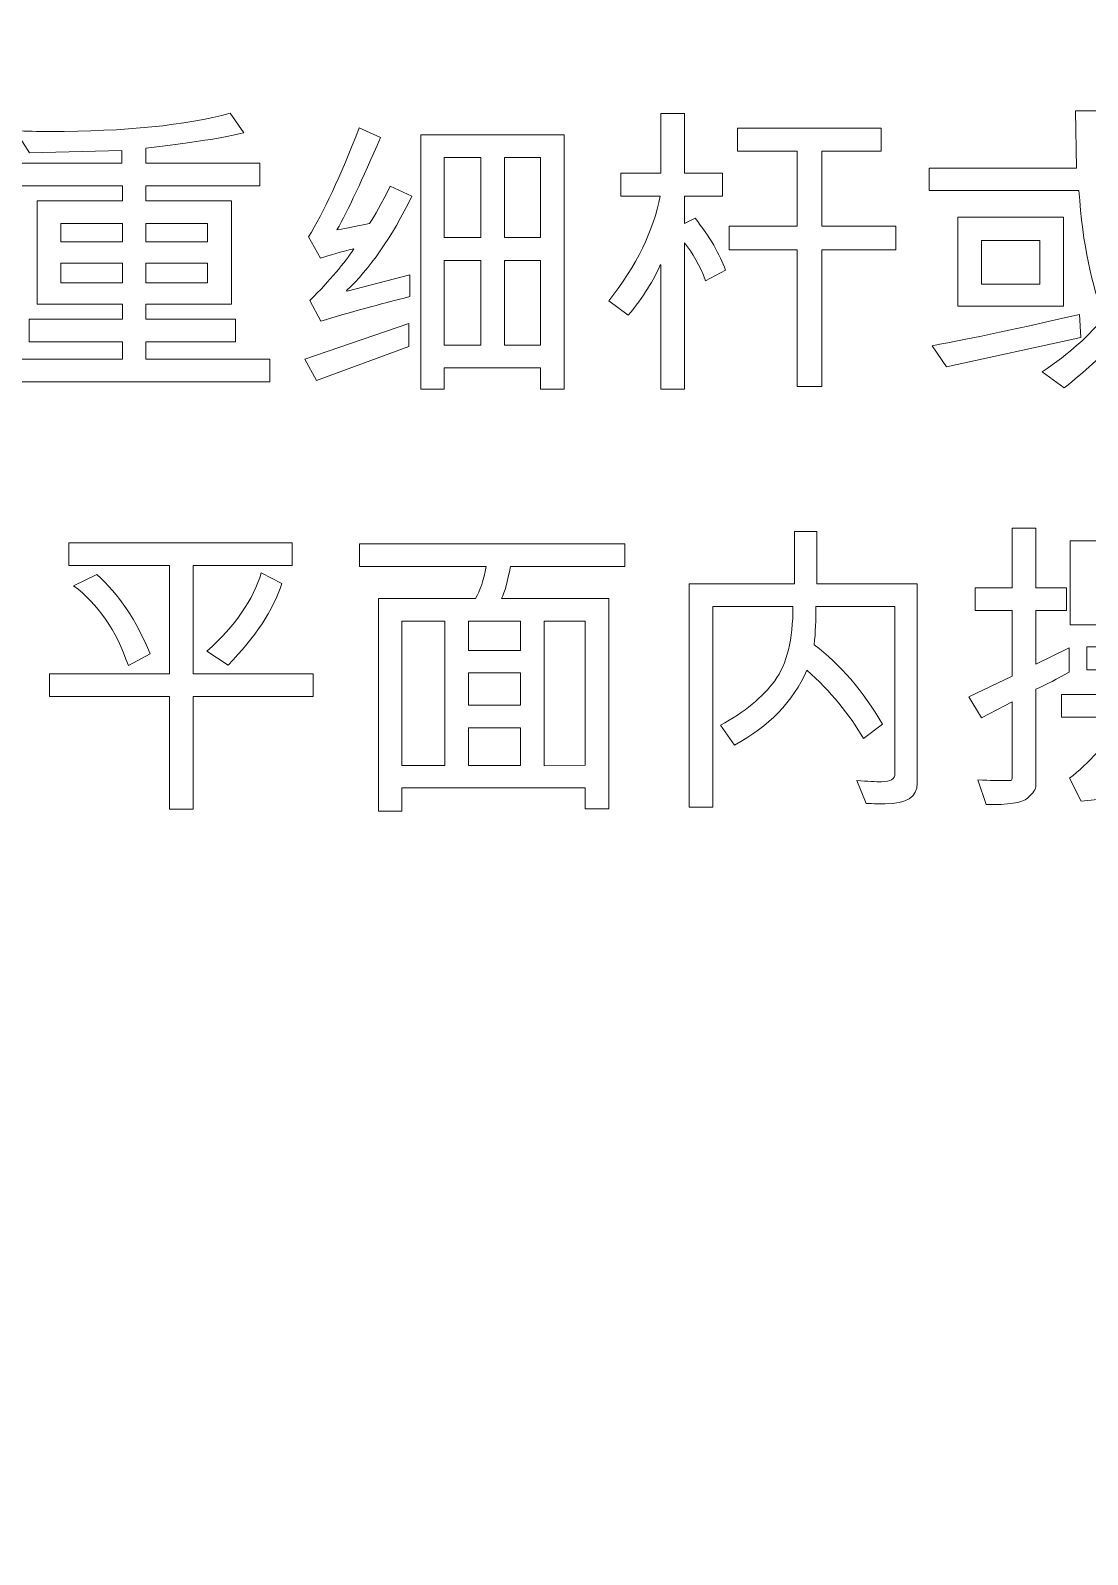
# Model space of a CAD drawing. Header units: millimetres. Extents: x -536 to 886, y 98 to 503.
# Drawn here: x 116.04 to 134.94, y 396.8 to 424.07 of the extents above; entities that cross this region are included whole.
import ezdxf

# ---------------------------------------------------------------- set-up
doc = ezdxf.new("R2010")
doc.units = ezdxf.units.MM
doc.header["$MEASUREMENT"] = 0
doc.layers.add('layer 1', color=7, linetype='Continuous')

msp = doc.modelspace()

# ---------------------------------------------------------------- linework, layer by layer
at = {"layer": 'layer 1', "lineweight": 9}
msp.add_open_spline([(-26.36, 241.324), (-26.36, 241.324), (313.64, 241.324), (313.64, 241.324), (313.64, 241.324), (318.948, 241.327), (324.037, 243.439), (327.788, 247.195), (327.788, 247.195), (331.538, 250.95), (333.644, 256.016), (333.64, 261.324), (333.64, 261.324), (333.64, 261.324), (333.64, 431.324), (333.64, 431.324), (333.64, 431.324), (333.637, 436.632), (331.525, 441.721), (327.77, 445.471), (327.77, 445.471), (324.014, 449.222), (318.948, 451.327), (313.64, 451.324), (313.64, 451.324), (313.64, 451.324), (-26.36, 451.324), (-26.36, 451.324), (-26.36, 451.324), (-31.667, 451.321), (-36.756, 449.209), (-40.507, 445.453), (-40.507, 445.453), (-44.258, 441.698), (-46.363, 436.632), (-46.36, 431.324), (-46.36, 431.324), (-46.36, 431.324), (-46.36, 261.324), (-46.36, 261.324), (-46.36, 261.324), (-46.356, 256.016), (-44.245, 250.927), (-40.489, 247.177), (-40.489, 247.177), (-36.734, 243.426), (-31.667, 241.321), (-26.36, 241.324)], degree=3, knots=[0, 0, 0, 0, 0.083333, 0.083333, 0.083333, 0.083333, 0.166667, 0.166667, 0.166667, 0.166667, 0.25, 0.25, 0.25, 0.25, 0.333333, 0.333333, 0.333333, 0.333333, 0.416667, 0.416667, 0.416667, 0.416667, 0.5, 0.5, 0.5, 0.5, 0.583333, 0.583333, 0.583333, 0.583333, 0.666667, 0.666667, 0.666667, 0.666667, 0.75, 0.75, 0.75, 0.75, 0.833333, 0.833333, 0.833333, 0.833333, 0.916667, 0.916667, 0.916667, 0.916667, 1, 1, 1, 1], dxfattribs=at)
at = {"layer": 'layer 1', "color": 22, "lineweight": 9}
for points, knots in [([(120.315, 417.78), (120.315, 417.78), (115.437, 417.78), (115.437, 417.78), (115.437, 417.78), (115.437, 417.78), (115.437, 418.187), (115.437, 418.187), (115.437, 418.187), (115.437, 418.187), (117.678, 418.187), (117.678, 418.187), (117.678, 418.187), (117.678, 418.187), (117.678, 418.498), (117.678, 418.498), (117.678, 418.498), (117.678, 418.498), (116.009, 418.498), (116.009, 418.498), (116.009, 418.498), (116.009, 418.498), (116.009, 418.903), (116.009, 418.903), (116.009, 418.903), (116.009, 418.903), (117.678, 418.903), (117.678, 418.903), (117.678, 418.903), (117.678, 418.903), (117.678, 419.169), (117.678, 419.169), (117.678, 419.169), (117.678, 419.169), (116.155, 419.169), (116.155, 419.169), (116.155, 419.169), (116.155, 419.169), (116.155, 421.019), (116.155, 421.019), (116.155, 421.019), (116.155, 421.019), (117.678, 421.019), (117.678, 421.019), (117.678, 421.019), (117.678, 421.019), (117.678, 421.287), (117.678, 421.287), (117.678, 421.287), (117.678, 421.287), (115.621, 421.287), (115.621, 421.287), (115.621, 421.287), (115.621, 421.287), (115.621, 421.692), (115.621, 421.692), (115.621, 421.692), (115.621, 421.692), (117.667, 421.692), (117.667, 421.692), (117.667, 421.692), (117.667, 421.692), (117.667, 421.92), (117.667, 421.92), (117.667, 421.92), (117.667, 421.92), (116.015, 421.876), (116.015, 421.876), (116.015, 421.876), (116.015, 421.876), (115.77, 422.27), (115.77, 422.27), (115.77, 422.27), (115.961, 422.262), (116.166, 422.259), (116.386, 422.259), (116.386, 422.259), (117.736, 422.259), (118.81, 422.368), (119.609, 422.586), (119.609, 422.586), (119.609, 422.586), (119.854, 422.236), (119.854, 422.236), (119.854, 422.236), (119.506, 422.149), (118.921, 422.055), (118.098, 421.958), (118.098, 421.958), (118.098, 421.958), (118.098, 421.692), (118.098, 421.692), (118.098, 421.692), (118.098, 421.692), (120.138, 421.692), (120.138, 421.692), (120.138, 421.692), (120.138, 421.692), (120.138, 421.287), (120.138, 421.287), (120.138, 421.287), (120.138, 421.287), (118.098, 421.287), (118.098, 421.287), (118.098, 421.287), (118.098, 421.287), (118.098, 421.019), (118.098, 421.019), (118.098, 421.019), (118.098, 421.019), (119.628, 421.019), (119.628, 421.019), (119.628, 421.019), (119.628, 421.019), (119.628, 419.169), (119.628, 419.169), (119.628, 419.169), (119.628, 419.169), (118.098, 419.169), (118.098, 419.169), (118.098, 419.169), (118.098, 419.169), (118.098, 418.903), (118.098, 418.903), (118.098, 418.903), (118.098, 418.903), (119.704, 418.903), (119.704, 418.903), (119.704, 418.903), (119.704, 418.903), (119.704, 418.498), (119.704, 418.498), (119.704, 418.498), (119.704, 418.498), (118.098, 418.498), (118.098, 418.498), (118.098, 418.498), (118.098, 418.498), (118.098, 418.187), (118.098, 418.187), (118.098, 418.187), (118.098, 418.187), (120.315, 418.187), (120.315, 418.187), (120.315, 418.187), (120.315, 418.187), (120.315, 417.78), (120.315, 417.78)], [0, 0, 0, 0, 0.027027, 0.027027, 0.027027, 0.027027, 0.054054, 0.054054, 0.054054, 0.054054, 0.081081, 0.081081, 0.081081, 0.081081, 0.108108, 0.108108, 0.108108, 0.108108, 0.135135, 0.135135, 0.135135, 0.135135, 0.162162, 0.162162, 0.162162, 0.162162, 0.189189, 0.189189, 0.189189, 0.189189, 0.216216, 0.216216, 0.216216, 0.216216, 0.243243, 0.243243, 0.243243, 0.243243, 0.27027, 0.27027, 0.27027, 0.27027, 0.297297, 0.297297, 0.297297, 0.297297, 0.324324, 0.324324, 0.324324, 0.324324, 0.351351, 0.351351, 0.351351, 0.351351, 0.378378, 0.378378, 0.378378, 0.378378, 0.405405, 0.405405, 0.405405, 0.405405, 0.432432, 0.432432, 0.432432, 0.432432, 0.459459, 0.459459, 0.459459, 0.459459, 0.486486, 0.486486, 0.486486, 0.486486, 0.513514, 0.513514, 0.513514, 0.513514, 0.540541, 0.540541, 0.540541, 0.540541, 0.567568, 0.567568, 0.567568, 0.567568, 0.594595, 0.594595, 0.594595, 0.594595, 0.621622, 0.621622, 0.621622, 0.621622, 0.648649, 0.648649, 0.648649, 0.648649, 0.675676, 0.675676, 0.675676, 0.675676, 0.702703, 0.702703, 0.702703, 0.702703, 0.72973, 0.72973, 0.72973, 0.72973, 0.756757, 0.756757, 0.756757, 0.756757, 0.783784, 0.783784, 0.783784, 0.783784, 0.810811, 0.810811, 0.810811, 0.810811, 0.837838, 0.837838, 0.837838, 0.837838, 0.864865, 0.864865, 0.864865, 0.864865, 0.891892, 0.891892, 0.891892, 0.891892, 0.918919, 0.918919, 0.918919, 0.918919, 0.945946, 0.945946, 0.945946, 0.945946, 0.972973, 0.972973, 0.972973, 0.972973, 1, 1, 1, 1]), ([(128.466, 419.776), (128.466, 419.776), (128.111, 419.587), (128.111, 419.587), (128.111, 419.587), (128.006, 419.86), (127.88, 420.086), (127.733, 420.265), (127.733, 420.265), (127.733, 420.265), (127.733, 417.647), (127.733, 417.647), (127.733, 417.647), (127.733, 417.647), (127.31, 417.647), (127.31, 417.647), (127.31, 417.647), (127.31, 417.647), (127.31, 419.874), (127.31, 419.874), (127.31, 419.874), (127.31, 419.874), (127.3, 419.874), (127.3, 419.874), (127.3, 419.874), (127.188, 419.603), (126.996, 419.301), (126.727, 418.971), (126.727, 418.971), (126.727, 418.971), (126.382, 419.231), (126.382, 419.231), (126.382, 419.231), (126.873, 419.859), (127.179, 420.483), (127.3, 421.103), (127.3, 421.103), (127.3, 421.103), (126.594, 421.103), (126.594, 421.103), (126.594, 421.103), (126.594, 421.103), (126.594, 421.51), (126.594, 421.51), (126.594, 421.51), (126.594, 421.51), (127.31, 421.51), (127.31, 421.51), (127.31, 421.51), (127.31, 421.51), (127.31, 422.581), (127.31, 422.581), (127.31, 422.581), (127.31, 422.581), (127.733, 422.581), (127.733, 422.581), (127.733, 422.581), (127.733, 422.581), (127.733, 421.51), (127.733, 421.51), (127.733, 421.51), (127.733, 421.51), (128.415, 421.51), (128.415, 421.51), (128.415, 421.51), (128.415, 421.51), (128.415, 421.103), (128.415, 421.103), (128.415, 421.103), (128.415, 421.103), (127.733, 421.103), (127.733, 421.103), (127.733, 421.103), (127.733, 421.103), (127.733, 420.61), (127.733, 420.61), (127.733, 420.61), (127.733, 420.61), (127.921, 420.71), (127.921, 420.71), (127.921, 420.71), (128.185, 420.372), (128.367, 420.061), (128.466, 419.776)], [0, 0, 0, 0, 0.047619, 0.047619, 0.047619, 0.047619, 0.095238, 0.095238, 0.095238, 0.095238, 0.142857, 0.142857, 0.142857, 0.142857, 0.190476, 0.190476, 0.190476, 0.190476, 0.238095, 0.238095, 0.238095, 0.238095, 0.285714, 0.285714, 0.285714, 0.285714, 0.333333, 0.333333, 0.333333, 0.333333, 0.380952, 0.380952, 0.380952, 0.380952, 0.428571, 0.428571, 0.428571, 0.428571, 0.47619, 0.47619, 0.47619, 0.47619, 0.52381, 0.52381, 0.52381, 0.52381, 0.571429, 0.571429, 0.571429, 0.571429, 0.619048, 0.619048, 0.619048, 0.619048, 0.666667, 0.666667, 0.666667, 0.666667, 0.714286, 0.714286, 0.714286, 0.714286, 0.761905, 0.761905, 0.761905, 0.761905, 0.809524, 0.809524, 0.809524, 0.809524, 0.857143, 0.857143, 0.857143, 0.857143, 0.904762, 0.904762, 0.904762, 0.904762, 0.952381, 0.952381, 0.952381, 0.952381, 1, 1, 1, 1]), ([(137.032, 418.77), (136.867, 418.022), (136.656, 417.647), (136.404, 417.647), (136.404, 417.647), (136.262, 417.647), (136.102, 417.742), (135.923, 417.932), (135.923, 417.932), (135.744, 418.122), (135.595, 418.32), (135.476, 418.526), (135.476, 418.526), (135.201, 418.244), (134.884, 417.96), (134.526, 417.674), (134.526, 417.674), (134.526, 417.674), (134.128, 417.959), (134.128, 417.959), (134.128, 417.959), (134.618, 418.288), (134.991, 418.619), (135.248, 418.952), (135.248, 418.952), (135.013, 419.474), (134.859, 420.225), (134.787, 421.203), (134.787, 421.203), (134.787, 421.203), (132.109, 421.203), (132.109, 421.203), (132.109, 421.203), (132.109, 421.203), (132.109, 421.602), (132.109, 421.602), (132.109, 421.602), (132.109, 421.602), (134.744, 421.602), (134.744, 421.602), (134.744, 421.602), (134.744, 421.602), (134.727, 422.625), (134.727, 422.625), (134.727, 422.625), (134.727, 422.625), (135.167, 422.625), (135.167, 422.625), (135.167, 422.625), (135.167, 422.169), (135.175, 421.828), (135.194, 421.602), (135.194, 421.602), (135.194, 421.602), (136.089, 421.602), (136.089, 421.602), (136.089, 421.602), (135.906, 421.841), (135.638, 422.015), (135.283, 422.125), (135.283, 422.125), (135.283, 422.125), (135.582, 422.432), (135.582, 422.432), (135.582, 422.432), (135.898, 422.371), (136.222, 422.152), (136.556, 421.775), (136.556, 421.775), (136.556, 421.775), (136.322, 421.597), (136.322, 421.597), (136.322, 421.597), (136.322, 421.597), (136.754, 421.602), (136.754, 421.602), (136.754, 421.602), (136.754, 421.602), (136.754, 421.203), (136.754, 421.203), (136.754, 421.203), (136.754, 421.203), (135.226, 421.203), (135.226, 421.203), (135.226, 421.203), (135.277, 420.457), (135.382, 419.852), (135.544, 419.391), (135.544, 419.391), (135.826, 419.838), (136.017, 420.325), (136.116, 420.853), (136.116, 420.853), (136.116, 420.853), (136.533, 420.715), (136.533, 420.715), (136.533, 420.715), (136.372, 419.996), (136.119, 419.395), (135.771, 418.914), (135.771, 418.914), (135.898, 418.681), (136.019, 418.503), (136.132, 418.382), (136.132, 418.382), (136.246, 418.26), (136.323, 418.2), (136.363, 418.2), (136.363, 418.2), (136.441, 418.2), (136.528, 418.499), (136.626, 419.099), (136.626, 419.099), (136.626, 419.099), (137.032, 418.77), (137.032, 418.77)], [0, 0, 0, 0, 0.034483, 0.034483, 0.034483, 0.034483, 0.068966, 0.068966, 0.068966, 0.068966, 0.103448, 0.103448, 0.103448, 0.103448, 0.137931, 0.137931, 0.137931, 0.137931, 0.172414, 0.172414, 0.172414, 0.172414, 0.206897, 0.206897, 0.206897, 0.206897, 0.241379, 0.241379, 0.241379, 0.241379, 0.275862, 0.275862, 0.275862, 0.275862, 0.310345, 0.310345, 0.310345, 0.310345, 0.344828, 0.344828, 0.344828, 0.344828, 0.37931, 0.37931, 0.37931, 0.37931, 0.413793, 0.413793, 0.413793, 0.413793, 0.448276, 0.448276, 0.448276, 0.448276, 0.482759, 0.482759, 0.482759, 0.482759, 0.517241, 0.517241, 0.517241, 0.517241, 0.551724, 0.551724, 0.551724, 0.551724, 0.586207, 0.586207, 0.586207, 0.586207, 0.62069, 0.62069, 0.62069, 0.62069, 0.655172, 0.655172, 0.655172, 0.655172, 0.689655, 0.689655, 0.689655, 0.689655, 0.724138, 0.724138, 0.724138, 0.724138, 0.758621, 0.758621, 0.758621, 0.758621, 0.793103, 0.793103, 0.793103, 0.793103, 0.827586, 0.827586, 0.827586, 0.827586, 0.862069, 0.862069, 0.862069, 0.862069, 0.896552, 0.896552, 0.896552, 0.896552, 0.931034, 0.931034, 0.931034, 0.931034, 0.965517, 0.965517, 0.965517, 0.965517, 1, 1, 1, 1]), ([(122.859, 421.103), (122.492, 420.358), (122.101, 419.795), (121.687, 419.413), (121.687, 419.413), (121.687, 419.413), (121.698, 419.402), (121.698, 419.402), (121.698, 419.402), (121.698, 419.402), (122.821, 419.692), (122.821, 419.692), (122.821, 419.692), (122.821, 419.692), (122.821, 419.304), (122.821, 419.304), (122.821, 419.304), (122.279, 419.171), (121.749, 419.024), (121.231, 418.865), (121.231, 418.865), (121.231, 418.865), (121.033, 419.236), (121.033, 419.236), (121.033, 419.236), (121.395, 419.6), (121.657, 419.908), (121.82, 420.159), (121.82, 420.159), (121.587, 420.105), (121.387, 420.048), (121.22, 419.991), (121.22, 419.991), (121.22, 419.991), (121.009, 420.376), (121.009, 420.376), (121.009, 420.376), (121.275, 420.805), (121.577, 421.453), (121.915, 422.321), (121.915, 422.321), (121.915, 422.321), (122.294, 422.148), (122.294, 422.148), (122.294, 422.148), (121.971, 421.393), (121.711, 420.844), (121.517, 420.498), (121.517, 420.498), (121.595, 420.509), (121.79, 420.548), (122.099, 420.614), (122.099, 420.614), (122.19, 420.748), (122.314, 420.971), (122.471, 421.282), (122.471, 421.282), (122.471, 421.282), (122.859, 421.103), (122.859, 421.103)], [0, 0, 0, 0, 0.066667, 0.066667, 0.066667, 0.066667, 0.133333, 0.133333, 0.133333, 0.133333, 0.2, 0.2, 0.2, 0.2, 0.266667, 0.266667, 0.266667, 0.266667, 0.333333, 0.333333, 0.333333, 0.333333, 0.4, 0.4, 0.4, 0.4, 0.466667, 0.466667, 0.466667, 0.466667, 0.533333, 0.533333, 0.533333, 0.533333, 0.6, 0.6, 0.6, 0.6, 0.666667, 0.666667, 0.666667, 0.666667, 0.733333, 0.733333, 0.733333, 0.733333, 0.8, 0.8, 0.8, 0.8, 0.866667, 0.866667, 0.866667, 0.866667, 0.933333, 0.933333, 0.933333, 0.933333, 1, 1, 1, 1]), ([(131.515, 420.143), (131.515, 420.143), (130.189, 420.143), (130.189, 420.143), (130.189, 420.143), (130.189, 420.143), (130.189, 417.699), (130.189, 417.699), (130.189, 417.699), (130.189, 417.699), (129.749, 417.699), (129.749, 417.699), (129.749, 417.699), (129.749, 417.699), (129.749, 420.143), (129.749, 420.143), (129.749, 420.143), (129.749, 420.143), (128.531, 420.143), (128.531, 420.143), (128.531, 420.143), (128.531, 420.143), (128.531, 420.563), (128.531, 420.563), (128.531, 420.563), (128.531, 420.563), (129.749, 420.563), (129.749, 420.563), (129.749, 420.563), (129.749, 420.563), (129.749, 421.909), (129.749, 421.909), (129.749, 421.909), (129.749, 421.909), (128.678, 421.909), (128.678, 421.909), (128.678, 421.909), (128.678, 421.909), (128.678, 422.315), (128.678, 422.315), (128.678, 422.315), (128.678, 422.315), (131.249, 422.315), (131.249, 422.315), (131.249, 422.315), (131.249, 422.315), (131.249, 421.909), (131.249, 421.909), (131.249, 421.909), (131.249, 421.909), (130.189, 421.909), (130.189, 421.909), (130.189, 421.909), (130.189, 421.909), (130.189, 420.563), (130.189, 420.563), (130.189, 420.563), (130.189, 420.563), (131.515, 420.563), (131.515, 420.563), (131.515, 420.563), (131.515, 420.563), (131.515, 420.143), (131.515, 420.143)], [0, 0, 0, 0, 0.0625, 0.0625, 0.0625, 0.0625, 0.125, 0.125, 0.125, 0.125, 0.1875, 0.1875, 0.1875, 0.1875, 0.25, 0.25, 0.25, 0.25, 0.3125, 0.3125, 0.3125, 0.3125, 0.375, 0.375, 0.375, 0.375, 0.4375, 0.4375, 0.4375, 0.4375, 0.5, 0.5, 0.5, 0.5, 0.5625, 0.5625, 0.5625, 0.5625, 0.625, 0.625, 0.625, 0.625, 0.6875, 0.6875, 0.6875, 0.6875, 0.75, 0.75, 0.75, 0.75, 0.8125, 0.8125, 0.8125, 0.8125, 0.875, 0.875, 0.875, 0.875, 0.9375, 0.9375, 0.9375, 0.9375, 1, 1, 1, 1]), ([(125.582, 417.652), (125.582, 417.652), (125.159, 417.652), (125.159, 417.652), (125.159, 417.652), (125.159, 417.652), (125.159, 418.032), (125.159, 418.032), (125.159, 418.032), (125.159, 418.032), (123.437, 418.032), (123.437, 418.032), (123.437, 418.032), (123.437, 418.032), (123.437, 417.652), (123.437, 417.652), (123.437, 417.652), (123.437, 417.652), (123.017, 417.652), (123.017, 417.652), (123.017, 417.652), (123.017, 417.652), (123.017, 422.199), (123.017, 422.199), (123.017, 422.199), (123.017, 422.199), (125.582, 422.199), (125.582, 422.199), (125.582, 422.199), (125.582, 422.199), (125.582, 417.652), (125.582, 417.652)], [0, 0, 0, 0, 0.125, 0.125, 0.125, 0.125, 0.25, 0.25, 0.25, 0.25, 0.375, 0.375, 0.375, 0.375, 0.5, 0.5, 0.5, 0.5, 0.625, 0.625, 0.625, 0.625, 0.75, 0.75, 0.75, 0.75, 0.875, 0.875, 0.875, 0.875, 1, 1, 1, 1]), ([(124.088, 420.36), (124.088, 420.36), (124.088, 421.792), (124.088, 421.792), (124.088, 421.792), (124.088, 421.792), (123.437, 421.792), (123.437, 421.792), (123.437, 421.792), (123.437, 421.792), (123.437, 420.36), (123.437, 420.36), (123.437, 420.36), (123.437, 420.36), (124.088, 420.36), (124.088, 420.36)], [0, 0, 0, 0, 0.25, 0.25, 0.25, 0.25, 0.5, 0.5, 0.5, 0.5, 0.75, 0.75, 0.75, 0.75, 1, 1, 1, 1]), ([(125.159, 420.36), (125.159, 420.36), (125.159, 421.792), (125.159, 421.792), (125.159, 421.792), (125.159, 421.792), (124.511, 421.792), (124.511, 421.792), (124.511, 421.792), (124.511, 421.792), (124.511, 420.36), (124.511, 420.36), (124.511, 420.36), (124.511, 420.36), (125.159, 420.36), (125.159, 420.36)], [0, 0, 0, 0, 0.25, 0.25, 0.25, 0.25, 0.5, 0.5, 0.5, 0.5, 0.75, 0.75, 0.75, 0.75, 1, 1, 1, 1]), ([(134.51, 419.131), (134.51, 419.131), (132.622, 419.131), (132.622, 419.131), (132.622, 419.131), (132.622, 419.131), (132.622, 420.726), (132.622, 420.726), (132.622, 420.726), (132.622, 420.726), (134.51, 420.726), (134.51, 420.726), (134.51, 420.726), (134.51, 420.726), (134.51, 419.131), (134.51, 419.131)], [0, 0, 0, 0, 0.25, 0.25, 0.25, 0.25, 0.5, 0.5, 0.5, 0.5, 0.75, 0.75, 0.75, 0.75, 1, 1, 1, 1]), ([(117.678, 420.286), (117.678, 420.286), (117.678, 420.614), (117.678, 420.614), (117.678, 420.614), (117.678, 420.614), (116.577, 420.614), (116.577, 420.614), (116.577, 420.614), (116.577, 420.614), (116.577, 420.286), (116.577, 420.286), (116.577, 420.286), (116.577, 420.286), (117.678, 420.286), (117.678, 420.286)], [0, 0, 0, 0, 0.25, 0.25, 0.25, 0.25, 0.5, 0.5, 0.5, 0.5, 0.75, 0.75, 0.75, 0.75, 1, 1, 1, 1]), ([(119.204, 420.286), (119.204, 420.286), (119.204, 420.614), (119.204, 420.614), (119.204, 420.614), (119.204, 420.614), (118.098, 420.614), (118.098, 420.614), (118.098, 420.614), (118.098, 420.614), (118.098, 420.286), (118.098, 420.286), (118.098, 420.286), (118.098, 420.286), (119.204, 420.286), (119.204, 420.286)], [0, 0, 0, 0, 0.25, 0.25, 0.25, 0.25, 0.5, 0.5, 0.5, 0.5, 0.75, 0.75, 0.75, 0.75, 1, 1, 1, 1]), ([(134.087, 419.53), (134.087, 419.53), (134.087, 420.308), (134.087, 420.308), (134.087, 420.308), (134.087, 420.308), (133.043, 420.308), (133.043, 420.308), (133.043, 420.308), (133.043, 420.308), (133.043, 419.53), (133.043, 419.53), (133.043, 419.53), (133.043, 419.53), (134.087, 419.53), (134.087, 419.53)], [0, 0, 0, 0, 0.25, 0.25, 0.25, 0.25, 0.5, 0.5, 0.5, 0.5, 0.75, 0.75, 0.75, 0.75, 1, 1, 1, 1]), ([(117.678, 419.554), (117.678, 419.554), (117.678, 419.904), (117.678, 419.904), (117.678, 419.904), (117.678, 419.904), (116.577, 419.904), (116.577, 419.904), (116.577, 419.904), (116.577, 419.904), (116.577, 419.554), (116.577, 419.554), (116.577, 419.554), (116.577, 419.554), (117.678, 419.554), (117.678, 419.554)], [0, 0, 0, 0, 0.25, 0.25, 0.25, 0.25, 0.5, 0.5, 0.5, 0.5, 0.75, 0.75, 0.75, 0.75, 1, 1, 1, 1]), ([(119.204, 419.554), (119.204, 419.554), (119.204, 419.904), (119.204, 419.904), (119.204, 419.904), (119.204, 419.904), (118.098, 419.904), (118.098, 419.904), (118.098, 419.904), (118.098, 419.904), (118.098, 419.554), (118.098, 419.554), (118.098, 419.554), (118.098, 419.554), (119.204, 419.554), (119.204, 419.554)], [0, 0, 0, 0, 0.25, 0.25, 0.25, 0.25, 0.5, 0.5, 0.5, 0.5, 0.75, 0.75, 0.75, 0.75, 1, 1, 1, 1]), ([(124.088, 418.437), (124.088, 418.437), (124.088, 419.953), (124.088, 419.953), (124.088, 419.953), (124.088, 419.953), (123.437, 419.953), (123.437, 419.953), (123.437, 419.953), (123.437, 419.953), (123.437, 418.437), (123.437, 418.437), (123.437, 418.437), (123.437, 418.437), (124.088, 418.437), (124.088, 418.437)], [0, 0, 0, 0, 0.25, 0.25, 0.25, 0.25, 0.5, 0.5, 0.5, 0.5, 0.75, 0.75, 0.75, 0.75, 1, 1, 1, 1]), ([(125.159, 418.437), (125.159, 418.437), (125.159, 419.953), (125.159, 419.953), (125.159, 419.953), (125.159, 419.953), (124.511, 419.953), (124.511, 419.953), (124.511, 419.953), (124.511, 419.953), (124.511, 418.437), (124.511, 418.437), (124.511, 418.437), (124.511, 418.437), (125.159, 418.437), (125.159, 418.437)], [0, 0, 0, 0, 0.25, 0.25, 0.25, 0.25, 0.5, 0.5, 0.5, 0.5, 0.75, 0.75, 0.75, 0.75, 1, 1, 1, 1]), ([(122.805, 418.414), (122.805, 418.414), (121.15, 417.804), (121.15, 417.804), (121.15, 417.804), (121.15, 417.804), (120.943, 418.187), (120.943, 418.187), (120.943, 418.187), (120.943, 418.187), (122.805, 418.824), (122.805, 418.824), (122.805, 418.824), (122.805, 418.824), (122.805, 418.414), (122.805, 418.414)], [0, 0, 0, 0, 0.25, 0.25, 0.25, 0.25, 0.5, 0.5, 0.5, 0.5, 0.75, 0.75, 0.75, 0.75, 1, 1, 1, 1]), ([(134.822, 418.574), (134.822, 418.574), (132.421, 418.048), (132.421, 418.048), (132.421, 418.048), (132.421, 418.048), (132.161, 418.425), (132.161, 418.425), (132.161, 418.425), (132.892, 418.562), (133.771, 418.748), (134.8, 418.987), (134.8, 418.987), (134.8, 418.987), (134.822, 418.574), (134.822, 418.574)], [0, 0, 0, 0, 0.25, 0.25, 0.25, 0.25, 0.5, 0.5, 0.5, 0.5, 0.75, 0.75, 0.75, 0.75, 1, 1, 1, 1]), ([(131.897, 410.599), (131.897, 410.353), (131.705, 410.231), (131.32, 410.231), (131.32, 410.231), (131.228, 410.231), (131.115, 410.234), (130.981, 410.238), (130.981, 410.238), (130.981, 410.238), (130.818, 410.648), (130.818, 410.648), (130.818, 410.648), (131.007, 410.634), (131.153, 410.626), (131.257, 410.626), (131.257, 410.626), (131.417, 410.626), (131.496, 410.674), (131.496, 410.771), (131.496, 410.771), (131.496, 410.771), (131.496, 413.76), (131.496, 413.76), (131.496, 413.76), (131.496, 413.76), (130.085, 413.76), (130.085, 413.76), (130.085, 413.76), (130.085, 413.526), (130.075, 413.298), (130.053, 413.076), (130.053, 413.076), (130.518, 412.727), (130.925, 412.253), (131.274, 411.655), (131.274, 411.655), (131.274, 411.655), (130.934, 411.399), (130.934, 411.399), (130.934, 411.399), (130.683, 411.836), (130.346, 412.243), (129.923, 412.621), (129.923, 412.621), (129.673, 412.059), (129.242, 411.614), (128.629, 411.283), (128.629, 411.283), (128.629, 411.283), (128.374, 411.638), (128.374, 411.638), (128.374, 411.638), (128.807, 411.872), (129.131, 412.136), (129.348, 412.434), (129.348, 412.434), (129.565, 412.73), (129.673, 413.172), (129.673, 413.76), (129.673, 413.76), (129.673, 413.76), (128.241, 413.76), (128.241, 413.76), (128.241, 413.76), (128.241, 413.76), (128.241, 410.171), (128.241, 410.171), (128.241, 410.171), (128.241, 410.171), (127.818, 410.171), (127.818, 410.171), (127.818, 410.171), (127.818, 410.171), (127.818, 414.164), (127.818, 414.164), (127.818, 414.164), (127.818, 414.164), (129.703, 414.164), (129.703, 414.164), (129.703, 414.164), (129.703, 414.164), (129.703, 415.105), (129.703, 415.105), (129.703, 415.105), (129.703, 415.105), (130.102, 415.105), (130.102, 415.105), (130.102, 415.105), (130.102, 415.105), (130.102, 414.164), (130.102, 414.164), (130.102, 414.164), (130.102, 414.164), (131.897, 414.164), (131.897, 414.164), (131.897, 414.164), (131.897, 414.164), (131.897, 410.599), (131.897, 410.599)], [0, 0, 0, 0, 0.04, 0.04, 0.04, 0.04, 0.08, 0.08, 0.08, 0.08, 0.12, 0.12, 0.12, 0.12, 0.16, 0.16, 0.16, 0.16, 0.2, 0.2, 0.2, 0.2, 0.24, 0.24, 0.24, 0.24, 0.28, 0.28, 0.28, 0.28, 0.32, 0.32, 0.32, 0.32, 0.36, 0.36, 0.36, 0.36, 0.4, 0.4, 0.4, 0.4, 0.44, 0.44, 0.44, 0.44, 0.48, 0.48, 0.48, 0.48, 0.52, 0.52, 0.52, 0.52, 0.56, 0.56, 0.56, 0.56, 0.6, 0.6, 0.6, 0.6, 0.64, 0.64, 0.64, 0.64, 0.68, 0.68, 0.68, 0.68, 0.72, 0.72, 0.72, 0.72, 0.76, 0.76, 0.76, 0.76, 0.8, 0.8, 0.8, 0.8, 0.84, 0.84, 0.84, 0.84, 0.88, 0.88, 0.88, 0.88, 0.92, 0.92, 0.92, 0.92, 0.96, 0.96, 0.96, 0.96, 1, 1, 1, 1]), ([(134.613, 412.588), (134.402, 412.467), (134.204, 412.364), (134.019, 412.282), (134.019, 412.282), (134.019, 412.282), (134.019, 410.559), (134.019, 410.559), (134.019, 410.559), (134.019, 410.496), (133.97, 410.421), (133.87, 410.334), (133.87, 410.334), (133.77, 410.249), (133.523, 410.21), (133.129, 410.22), (133.129, 410.22), (133.129, 410.22), (132.98, 410.659), (132.98, 410.659), (132.98, 410.659), (133.209, 410.65), (133.366, 410.646), (133.449, 410.646), (133.449, 410.646), (133.529, 410.646), (133.573, 410.648), (133.583, 410.655), (133.583, 410.655), (133.592, 410.661), (133.595, 410.709), (133.595, 410.798), (133.595, 410.798), (133.595, 410.798), (133.595, 412.059), (133.595, 412.059), (133.595, 412.059), (133.595, 412.059), (133.046, 411.772), (133.046, 411.772), (133.046, 411.772), (133.046, 411.772), (132.818, 412.148), (132.818, 412.148), (132.818, 412.148), (132.818, 412.148), (133.595, 412.514), (133.595, 412.514), (133.595, 412.514), (133.595, 412.514), (133.595, 413.692), (133.595, 413.692), (133.595, 413.692), (133.595, 413.692), (132.934, 413.692), (132.934, 413.692), (132.934, 413.692), (132.934, 413.692), (132.934, 414.098), (132.934, 414.098), (132.934, 414.098), (132.934, 414.098), (133.595, 414.098), (133.595, 414.098), (133.595, 414.098), (133.595, 414.098), (133.595, 415.16), (133.595, 415.16), (133.595, 415.16), (133.595, 415.16), (134.019, 415.16), (134.019, 415.16), (134.019, 415.16), (134.019, 415.16), (134.019, 414.098), (134.019, 414.098), (134.019, 414.098), (134.019, 414.098), (134.564, 414.098), (134.564, 414.098), (134.564, 414.098), (134.564, 414.098), (134.564, 413.692), (134.564, 413.692), (134.564, 413.692), (134.564, 413.692), (134.019, 413.692), (134.019, 413.692), (134.019, 413.692), (134.019, 413.692), (134.019, 412.732), (134.019, 412.732), (134.019, 412.732), (134.019, 412.732), (134.613, 413.022), (134.613, 413.022), (134.613, 413.022), (134.613, 413.022), (134.613, 412.588), (134.613, 412.588)], [0, 0, 0, 0, 0.04, 0.04, 0.04, 0.04, 0.08, 0.08, 0.08, 0.08, 0.12, 0.12, 0.12, 0.12, 0.16, 0.16, 0.16, 0.16, 0.2, 0.2, 0.2, 0.2, 0.24, 0.24, 0.24, 0.24, 0.28, 0.28, 0.28, 0.28, 0.32, 0.32, 0.32, 0.32, 0.36, 0.36, 0.36, 0.36, 0.4, 0.4, 0.4, 0.4, 0.44, 0.44, 0.44, 0.44, 0.48, 0.48, 0.48, 0.48, 0.52, 0.52, 0.52, 0.52, 0.56, 0.56, 0.56, 0.56, 0.6, 0.6, 0.6, 0.6, 0.64, 0.64, 0.64, 0.64, 0.68, 0.68, 0.68, 0.68, 0.72, 0.72, 0.72, 0.72, 0.76, 0.76, 0.76, 0.76, 0.8, 0.8, 0.8, 0.8, 0.84, 0.84, 0.84, 0.84, 0.88, 0.88, 0.88, 0.88, 0.92, 0.92, 0.92, 0.92, 0.96, 0.96, 0.96, 0.96, 1, 1, 1, 1]), ([(137.836, 410.426), (137.836, 410.426), (137.481, 410.176), (137.481, 410.176), (137.481, 410.176), (137.448, 410.216), (137.405, 410.277), (137.35, 410.36), (137.35, 410.36), (137.296, 410.444), (137.257, 410.498), (137.236, 410.521), (137.236, 410.521), (137.236, 410.521), (134.83, 410.282), (134.83, 410.282), (134.83, 410.282), (134.83, 410.282), (134.619, 410.692), (134.619, 410.692), (134.619, 410.692), (134.955, 410.948), (135.285, 411.312), (135.608, 411.782), (135.608, 411.782), (135.608, 411.782), (134.475, 411.782), (134.475, 411.782), (134.475, 411.782), (134.475, 411.782), (134.475, 412.186), (134.475, 412.186), (134.475, 412.186), (134.475, 412.186), (135.874, 412.186), (135.874, 412.186), (135.874, 412.186), (135.874, 412.186), (135.874, 412.631), (135.874, 412.631), (135.874, 412.631), (135.874, 412.631), (134.931, 412.631), (134.931, 412.631), (134.931, 412.631), (134.931, 412.631), (134.931, 413.038), (134.931, 413.038), (134.931, 413.038), (134.931, 413.038), (135.874, 413.038), (135.874, 413.038), (135.874, 413.038), (135.874, 413.038), (135.874, 413.432), (135.874, 413.432), (135.874, 413.432), (135.874, 413.432), (134.63, 413.432), (134.63, 413.432), (134.63, 413.432), (134.63, 413.432), (134.63, 414.937), (134.63, 414.937), (134.63, 414.937), (134.63, 414.937), (137.524, 414.937), (137.524, 414.937), (137.524, 414.937), (137.524, 414.937), (137.524, 413.432), (137.524, 413.432), (137.524, 413.432), (137.524, 413.432), (136.297, 413.432), (136.297, 413.432), (136.297, 413.432), (136.297, 413.432), (136.297, 413.038), (136.297, 413.038), (136.297, 413.038), (136.297, 413.038), (137.22, 413.038), (137.22, 413.038), (137.22, 413.038), (137.22, 413.038), (137.22, 412.631), (137.22, 412.631), (137.22, 412.631), (137.22, 412.631), (136.297, 412.631), (136.297, 412.631), (136.297, 412.631), (136.297, 412.631), (136.297, 412.186), (136.297, 412.186), (136.297, 412.186), (136.297, 412.186), (137.673, 412.186), (137.673, 412.186), (137.673, 412.186), (137.673, 412.186), (137.673, 411.782), (137.673, 411.782), (137.673, 411.782), (137.673, 411.782), (136.113, 411.782), (136.113, 411.782), (136.113, 411.782), (135.927, 411.484), (135.659, 411.145), (135.308, 410.765), (135.308, 410.765), (135.308, 410.765), (136.93, 410.865), (136.93, 410.865), (136.93, 410.865), (136.833, 410.971), (136.708, 411.08), (136.559, 411.194), (136.559, 411.194), (136.559, 411.194), (136.897, 411.411), (136.897, 411.411), (136.897, 411.411), (137.345, 411.038), (137.659, 410.709), (137.836, 410.426)], [0, 0, 0, 0, 0.03125, 0.03125, 0.03125, 0.03125, 0.0625, 0.0625, 0.0625, 0.0625, 0.09375, 0.09375, 0.09375, 0.09375, 0.125, 0.125, 0.125, 0.125, 0.15625, 0.15625, 0.15625, 0.15625, 0.1875, 0.1875, 0.1875, 0.1875, 0.21875, 0.21875, 0.21875, 0.21875, 0.25, 0.25, 0.25, 0.25, 0.28125, 0.28125, 0.28125, 0.28125, 0.3125, 0.3125, 0.3125, 0.3125, 0.34375, 0.34375, 0.34375, 0.34375, 0.375, 0.375, 0.375, 0.375, 0.40625, 0.40625, 0.40625, 0.40625, 0.4375, 0.4375, 0.4375, 0.4375, 0.46875, 0.46875, 0.46875, 0.46875, 0.5, 0.5, 0.5, 0.5, 0.53125, 0.53125, 0.53125, 0.53125, 0.5625, 0.5625, 0.5625, 0.5625, 0.59375, 0.59375, 0.59375, 0.59375, 0.625, 0.625, 0.625, 0.625, 0.65625, 0.65625, 0.65625, 0.65625, 0.6875, 0.6875, 0.6875, 0.6875, 0.71875, 0.71875, 0.71875, 0.71875, 0.75, 0.75, 0.75, 0.75, 0.78125, 0.78125, 0.78125, 0.78125, 0.8125, 0.8125, 0.8125, 0.8125, 0.84375, 0.84375, 0.84375, 0.84375, 0.875, 0.875, 0.875, 0.875, 0.90625, 0.90625, 0.90625, 0.90625, 0.9375, 0.9375, 0.9375, 0.9375, 0.96875, 0.96875, 0.96875, 0.96875, 1, 1, 1, 1]), ([(121.091, 412.154), (121.091, 412.154), (118.947, 412.154), (118.947, 412.154), (118.947, 412.154), (118.947, 412.154), (118.947, 410.138), (118.947, 410.138), (118.947, 410.138), (118.947, 410.138), (118.524, 410.138), (118.524, 410.138), (118.524, 410.138), (118.524, 410.138), (118.524, 412.154), (118.524, 412.154), (118.524, 412.154), (118.524, 412.154), (116.373, 412.154), (116.373, 412.154), (116.373, 412.154), (116.373, 412.154), (116.373, 412.56), (116.373, 412.56), (116.373, 412.56), (116.373, 412.56), (118.524, 412.56), (118.524, 412.56), (118.524, 412.56), (118.524, 412.56), (118.524, 414.492), (118.524, 414.492), (118.524, 414.492), (118.524, 414.492), (116.723, 414.492), (116.723, 414.492), (116.723, 414.492), (116.723, 414.492), (116.723, 414.899), (116.723, 414.899), (116.723, 414.899), (116.723, 414.899), (120.713, 414.899), (120.713, 414.899), (120.713, 414.899), (120.713, 414.899), (120.713, 414.492), (120.713, 414.492), (120.713, 414.492), (120.713, 414.492), (118.947, 414.492), (118.947, 414.492), (118.947, 414.492), (118.947, 414.492), (118.947, 412.56), (118.947, 412.56), (118.947, 412.56), (118.947, 412.56), (121.091, 412.56), (121.091, 412.56), (121.091, 412.56), (121.091, 412.56), (121.091, 412.154), (121.091, 412.154)], [0, 0, 0, 0, 0.0625, 0.0625, 0.0625, 0.0625, 0.125, 0.125, 0.125, 0.125, 0.1875, 0.1875, 0.1875, 0.1875, 0.25, 0.25, 0.25, 0.25, 0.3125, 0.3125, 0.3125, 0.3125, 0.375, 0.375, 0.375, 0.375, 0.4375, 0.4375, 0.4375, 0.4375, 0.5, 0.5, 0.5, 0.5, 0.5625, 0.5625, 0.5625, 0.5625, 0.625, 0.625, 0.625, 0.625, 0.6875, 0.6875, 0.6875, 0.6875, 0.75, 0.75, 0.75, 0.75, 0.8125, 0.8125, 0.8125, 0.8125, 0.875, 0.875, 0.875, 0.875, 0.9375, 0.9375, 0.9375, 0.9375, 1, 1, 1, 1]), ([(126.668, 414.476), (126.668, 414.476), (124.62, 414.476), (124.62, 414.476), (124.62, 414.476), (124.569, 414.21), (124.517, 414.019), (124.462, 413.903), (124.462, 413.903), (124.462, 413.903), (126.38, 413.903), (126.38, 413.903), (126.38, 413.903), (126.38, 413.903), (126.38, 410.144), (126.38, 410.144), (126.38, 410.144), (126.38, 410.144), (125.957, 410.144), (125.957, 410.144), (125.957, 410.144), (125.957, 410.144), (125.957, 410.515), (125.957, 410.515), (125.957, 410.515), (125.957, 410.515), (122.68, 410.515), (122.68, 410.515), (122.68, 410.515), (122.68, 410.515), (122.68, 410.098), (122.68, 410.098), (122.68, 410.098), (122.68, 410.098), (122.257, 410.098), (122.257, 410.098), (122.257, 410.098), (122.257, 410.098), (122.257, 413.903), (122.257, 413.903), (122.257, 413.903), (122.257, 413.903), (123.995, 413.903), (123.995, 413.903), (123.995, 413.903), (124.079, 414.048), (124.142, 414.239), (124.185, 414.476), (124.185, 414.476), (124.185, 414.476), (121.918, 414.476), (121.918, 414.476), (121.918, 414.476), (121.918, 414.476), (121.918, 414.883), (121.918, 414.883), (121.918, 414.883), (121.918, 414.883), (126.668, 414.883), (126.668, 414.883), (126.668, 414.883), (126.668, 414.883), (126.668, 414.476), (126.668, 414.476)], [0, 0, 0, 0, 0.0625, 0.0625, 0.0625, 0.0625, 0.125, 0.125, 0.125, 0.125, 0.1875, 0.1875, 0.1875, 0.1875, 0.25, 0.25, 0.25, 0.25, 0.3125, 0.3125, 0.3125, 0.3125, 0.375, 0.375, 0.375, 0.375, 0.4375, 0.4375, 0.4375, 0.4375, 0.5, 0.5, 0.5, 0.5, 0.5625, 0.5625, 0.5625, 0.5625, 0.625, 0.625, 0.625, 0.625, 0.6875, 0.6875, 0.6875, 0.6875, 0.75, 0.75, 0.75, 0.75, 0.8125, 0.8125, 0.8125, 0.8125, 0.875, 0.875, 0.875, 0.875, 0.9375, 0.9375, 0.9375, 0.9375, 1, 1, 1, 1]), ([(118.174, 412.916), (118.174, 412.916), (117.786, 412.705), (117.786, 412.705), (117.786, 412.705), (117.566, 413.339), (117.239, 413.815), (116.807, 414.132), (116.807, 414.132), (116.807, 414.132), (117.219, 414.332), (117.219, 414.332), (117.219, 414.332), (117.614, 413.985), (117.931, 413.513), (118.174, 412.916)], [0, 0, 0, 0, 0.25, 0.25, 0.25, 0.25, 0.5, 0.5, 0.5, 0.5, 0.75, 0.75, 0.75, 0.75, 1, 1, 1, 1]), ([(120.529, 414.17), (120.379, 413.697), (120.058, 413.212), (119.569, 412.715), (119.569, 412.715), (119.569, 412.715), (119.192, 412.96), (119.192, 412.96), (119.192, 412.96), (119.703, 413.424), (120.027, 413.893), (120.163, 414.365), (120.163, 414.365), (120.163, 414.365), (120.529, 414.17), (120.529, 414.17)], [0, 0, 0, 0, 0.25, 0.25, 0.25, 0.25, 0.5, 0.5, 0.5, 0.5, 0.75, 0.75, 0.75, 0.75, 1, 1, 1, 1]), ([(123.447, 410.92), (123.447, 410.92), (123.447, 413.499), (123.447, 413.499), (123.447, 413.499), (123.447, 413.499), (122.68, 413.499), (122.68, 413.499), (122.68, 413.499), (122.68, 413.499), (122.68, 410.92), (122.68, 410.92), (122.68, 410.92), (122.68, 410.92), (123.447, 410.92), (123.447, 410.92)], [0, 0, 0, 0, 0.25, 0.25, 0.25, 0.25, 0.5, 0.5, 0.5, 0.5, 0.75, 0.75, 0.75, 0.75, 1, 1, 1, 1]), ([(124.801, 412.976), (124.801, 412.976), (124.801, 413.499), (124.801, 413.499), (124.801, 413.499), (124.801, 413.499), (123.869, 413.499), (123.869, 413.499), (123.869, 413.499), (123.869, 413.499), (123.869, 412.976), (123.869, 412.976), (123.869, 412.976), (123.869, 412.976), (124.801, 412.976), (124.801, 412.976)], [0, 0, 0, 0, 0.25, 0.25, 0.25, 0.25, 0.5, 0.5, 0.5, 0.5, 0.75, 0.75, 0.75, 0.75, 1, 1, 1, 1]), ([(125.957, 410.925), (125.957, 410.925), (125.957, 413.499), (125.957, 413.499), (125.957, 413.499), (125.957, 413.499), (125.224, 413.499), (125.224, 413.499), (125.224, 413.499), (125.224, 413.499), (125.224, 410.914), (125.224, 410.914), (125.224, 410.914), (125.224, 410.914), (125.957, 410.925), (125.957, 410.925)], [0, 0, 0, 0, 0.25, 0.25, 0.25, 0.25, 0.5, 0.5, 0.5, 0.5, 0.75, 0.75, 0.75, 0.75, 1, 1, 1, 1]), ([(124.801, 411.999), (124.801, 411.999), (124.801, 412.572), (124.801, 412.572), (124.801, 412.572), (124.801, 412.572), (123.869, 412.572), (123.869, 412.572), (123.869, 412.572), (123.869, 412.572), (123.869, 411.999), (123.869, 411.999), (123.869, 411.999), (123.869, 411.999), (124.801, 411.999), (124.801, 411.999)], [0, 0, 0, 0, 0.25, 0.25, 0.25, 0.25, 0.5, 0.5, 0.5, 0.5, 0.75, 0.75, 0.75, 0.75, 1, 1, 1, 1]), ([(124.801, 410.92), (124.801, 410.92), (124.801, 411.592), (124.801, 411.592), (124.801, 411.592), (124.801, 411.592), (123.869, 411.592), (123.869, 411.592), (123.869, 411.592), (123.869, 411.592), (123.869, 410.92), (123.869, 410.92), (123.869, 410.92), (123.869, 410.92), (124.801, 410.92), (124.801, 410.92)], [0, 0, 0, 0, 0.25, 0.25, 0.25, 0.25, 0.5, 0.5, 0.5, 0.5, 0.75, 0.75, 0.75, 0.75, 1, 1, 1, 1])]:
    msp.add_open_spline(points, degree=3, knots=knots, dxfattribs=at)

doc.saveas('drawing.dxf')
